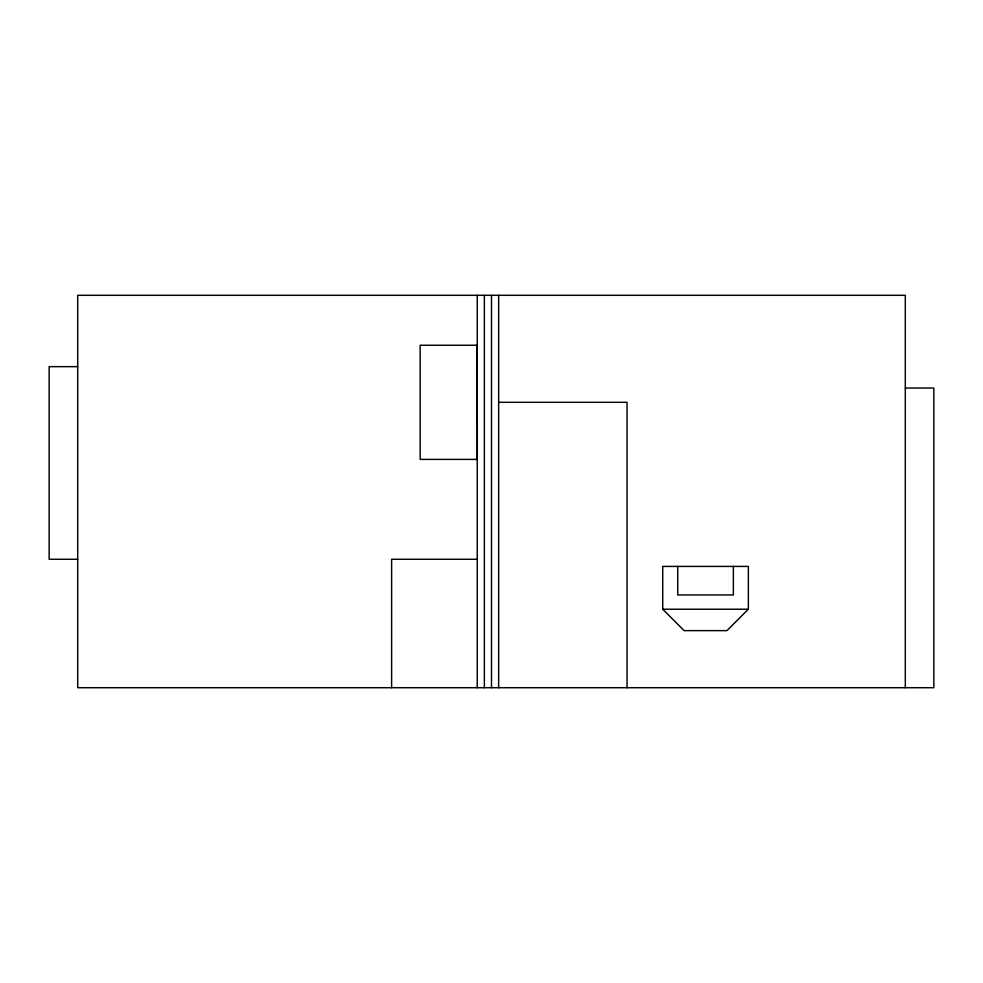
<?xml version="1.0" encoding="UTF-8"?>
<svg xmlns="http://www.w3.org/2000/svg" width="983" height="983" viewBox="0 0 983 983"><rect width="100%" height="100%" fill="white"/><g stroke="black" fill="none" stroke-linecap="round" stroke-linejoin="round"><path stroke-width="1.47" d="M748.346 609.227L726.941 630.631L684.131 630.631L662.726 609.227L662.726 566.417L748.346 566.417L748.346 609.227L662.726 609.227M77.694 366.647L49.15 366.647L49.15 559.278L77.694 559.278M905.306 388.052L933.85 388.052L933.85 687.707L77.694 687.707L77.694 295.293L905.306 295.293L905.306 687.707M498.639 402.317L627.056 402.317L627.056 687.707M477.234 559.278L391.615 559.278L391.615 687.707M733.367 566.417L733.367 594.948L677.717 594.948L677.717 566.417M498.639 295.293L498.639 687.707M491.5 295.293L491.5 687.707M484.361 295.293L484.361 687.707M477.234 295.293L477.234 687.707M477.296 452.266L477.234 459.393L420.159 459.393L420.159 345.242L477.234 345.242L477.296 452.266"/></g></svg>
